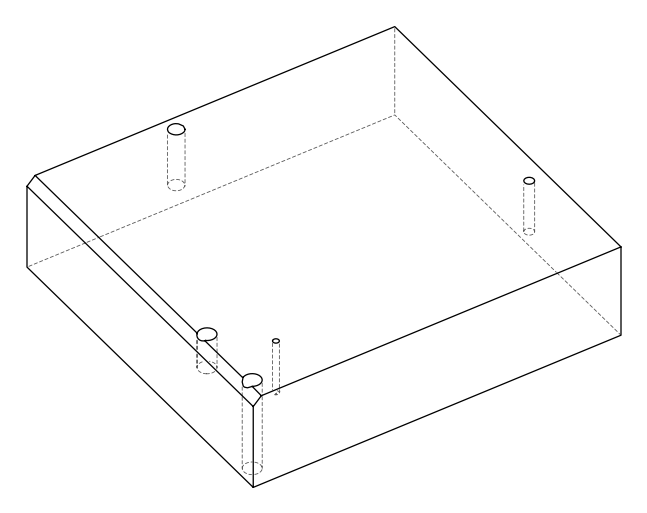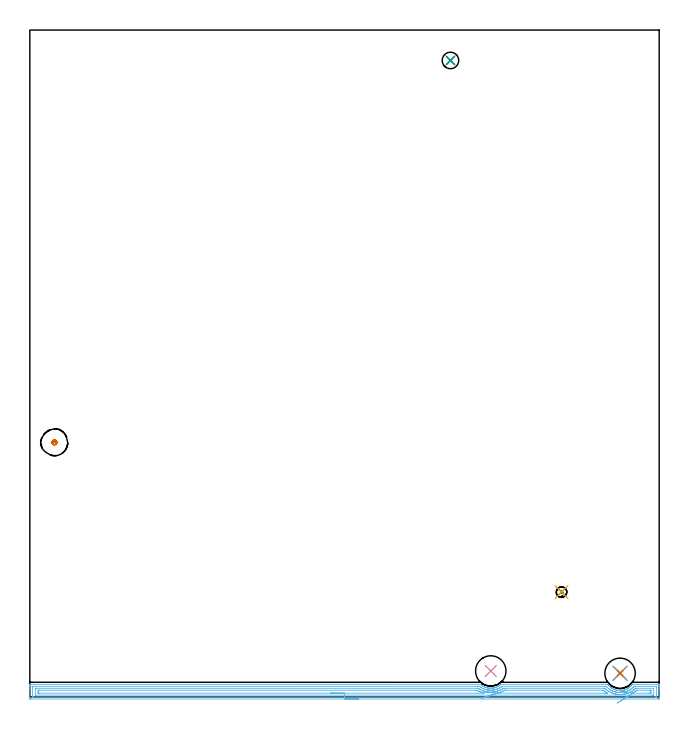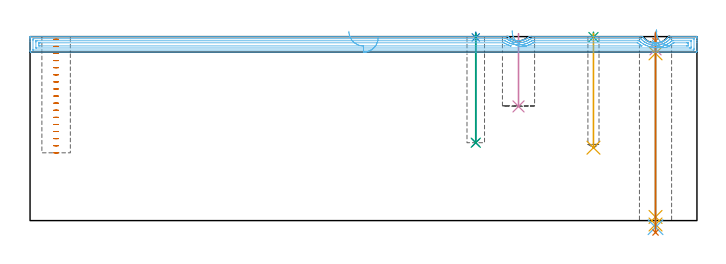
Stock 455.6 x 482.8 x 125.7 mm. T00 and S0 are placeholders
(PLAN: 13 operations, 10 tool changes, 19 min)
(1 SPOT_DRILL | STEP1HOLE | NXT0321_9005460120000 | 0.05 min | 184 mm3)
(2 SPOT_DRILL_1 | STEP1POCKET | NXT0321_9005460120000 | 0.03 min | 1 mm3)
(3 SPOT_DRILL_2 | STEP1POCKET_2 | NXT0321_9005460120000 | 0.03 min | 0 mm3)
(4 DRILL_BLIND_HOLE_INTO_CENTER | STEP1HOLE | NXT0301_029 | 0.04 min | 147 mm3)
(5 GUN_DRILL_THROUGH_HOLE | STEP1HOLE | UGT0307_001 | 0.56 min | 2290 mm3)
(6 SPADE_DRILL_TO_ENLARGE_THROUGH_HOLE | STEP1HOLE | UGT0306_004 | 0.53 min | 15306 mm3)
(7 DRILL_TO_ENLARGE_THROUGH_HOLE | STEP1HOLE | UGT0301_053 | 0.54 min | 29783 mm3)
(8 DRILL_BLIND_HOLE_INTO_CENTER_1 | STEP1POCKET | UGT0301_471 | 0.3 min | 3177 mm3)
(9 DRILL_TO_ENLARGE_BLIND_HOLE | STEP1POCKET | UGT0301_373 | 0.3 min | 4982 mm3)
(10 INDEXABLE_INSERT_DRILL_BLIND_HOLE_FROM_SOLID | STEP1POCKET_1 | NXT0302_015 | 0.2 min | 18006 mm3)
(11 DRILL_BLIND_HOLE_INTO_CENTER_2 | STEP1POCKET_2 | UGT0301_471 | 0.31 min | 3339 mm3)
(12 AREA_MILL | FG_CHAMFER_SURFACE | UGT0205_001 | 14.97 min | 25464 mm3)
(13 MILL_BLIND_HOLE_FROM_SOLID_MATERIAL | STEP1POCKET_3 | NXT0201_012 | Spiral | 1.11 min | 23440 mm3)
(TOOL NXT0321_9005460120000 | NC Spot Drill, 142deg, 12mm, Carbide, Uncoated | D12 PA142 FL30 Z2)
(TOOL NXT0301_029 | Carbide Drill 5.8mm [860.1-0580-017A1-MM 2214] | D5.8 PA140 FL28 Z2)
(TOOL UGT0307_001 | Gun Drill 5 mm | D5 PA130 FL24 Z1)
(TOOL UGT0306_004 | Spade Drill 13.5mm | D13.5 PA132 FL10 Z2)
(TOOL UGT0301_053 | Twist Drill 22 mm | D22 PA118 FL150 Z2)
(TOOL UGT0301_471 | Carbide Drill 7.6 mm | D7.6 PA118 FL76 Z2)
(TOOL UGT0301_373 | Twist Drill Flat Bottom 12 mm | D12 PA180 FL101 Z2)
(TOOL NXT0302_015 | Index. Insert Drill 22mm [880-D2200L25-03] | D22 PA176 FL66 Z2)
(TOOL UGT0205_001 | Chamfer Mill 20 x 3 x 45 deg. | D20 FL50 Z2)
(TOOL NXT0201_012 | ENDMILL 16mm [2P460-1600-NA 1630] | D16 FL38 Z6)
(OP 1 SPOT_DRILL)
G17 G21 G94 G90
T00 M6
G54
G17 G0 G90 X427.3 Y17.1 S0 M3
G43 Z135.7 H0
G94 G81 G98 Z122.7 F250. R128.7
G80
M5
M2
(OP 2 SPOT_DRILL_1)
G17 G21 G94 G90
T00 M6
G54
G17 G0 G90 X304.5 Y460.8 S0 M3
G43 Z135.7 H0
G94 G81 G98 Z125.175 F250. R128.7
G80
M5
M2
(OP 3 SPOT_DRILL_2)
G17 G21 G94 G90
T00 M6
G54
G17 G0 G90 X384.9 Y75.9 S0 M3
G43 Z135.7 H0
G94 G81 G98 Z125.373 F250. R128.7
G80
M5
M2
(OP 4 DRILL_BLIND_HOLE_INTO_CENTER)
G17 G21 G94 G90
T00 M6
G54
G17 G0 G90 X427.3 Y17.1 S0 M3
G43 Z135.7 H1
G94 G81 G98 Z117. F250. R127.7
G80
M5
M2
(OP 5 GUN_DRILL_THROUGH_HOLE)
G17 G21 G94 G90
T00 M6
G54
G17 G0 G90 X427.3 Y17.1 M8
G43 Z135.7 H0
Z123.19
S716 M3
G94 G1 Z114.244 F125. M26
G4 X.084
Z2.5 F250.
G4 X.084
Z-2.666 F125.
G4 X.084
M5
M9
G0 Z123.19
Z135.7
M2
(OP 6 SPADE_DRILL_TO_ENLARGE_THROUGH_HOLE)
G17 G21 G94 G90
T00 M6
G54
G17 G0 G90 X427.3 Y17.1 S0 M3
G43 Z135.7 H0
G94 G73 G98 Z-4.505 F250. Q13.021 R127.7
G80
M5
M2
(OP 7 DRILL_TO_ENLARGE_THROUGH_HOLE)
G17 G21 G94 G90
T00 M6
G54
G17 G0 G90 X427.3 Y17.1 S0 M3
G43 Z135.7 H0
G94 G73 G98 Z-8.109 F250. Q19.116 R127.7
G80
M5
M2
(OP 8 DRILL_BLIND_HOLE_INTO_CENTER_1)
G17 G21 G94 G90
T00 M6
G54
G17 G0 G90 X304.5 Y460.8 S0 M3
G43 Z135.7 H0
G94 G81 G98 Z53.2 F250. R127.7
G80
M5
M2
(OP 9 DRILL_TO_ENLARGE_BLIND_HOLE)
G17 G21 G94 G90
T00 M6
G54
G17 G0 G90 X304.5 Y460.8 S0 M3
G43 Z135.7 H0
G94 G73 G98 Z53.2 F250. Q10.357 R127.7
G80
M5
M2
(OP 10 INDEXABLE_INSERT_DRILL_BLIND_HOLE_FROM_SOLID)
G17 G21 G94 G90
T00 M6
G54
G17 G0 G90 X333.7 Y18.8 S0 M3
G43 Z135.7 H1
G94 G81 G98 Z78. F250. R127.7
G80
M5
M2
(OP 11 DRILL_BLIND_HOLE_INTO_CENTER_2)
G17 G21 G94 G90
T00 M6
G54
G17 G0 G90 X384.9 Y75.9 S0 M3
G43 Z135.7 H0
G94 G81 G98 Z49.8 F250. R127.7
G80
M5
M2
(OP 12 AREA_MILL)
G17 G21 G94 G90
T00 M6
G54
G17 G0 G90 X237.8 Y-1.5 S1061 M3
G43 Z135.7 H0
Z125.1
G94 G1 X237.762 Z124.228 F250.
X237.648 Z123.364
X237.459 Z122.512
X237.197 Z121.68
X236.863 Z120.874
X236.46 Z120.1
X235.991 Z119.364
X235.46 Z118.672
X234.871 Z118.029
X234.228 Z117.44
X233.536 Z116.909
X232.8 Z116.44
X232.026 Z116.037
X231.22 Z115.703
X230.388 Z115.441
X229.536 Z115.252
X228.672 Z115.138
X227.8 Z115.1
X0.632
X0.178 Y-1.496 Z115.102
X0.01 Y-1.492 Z115.106
X0.005 Y-1.048 Z115.549
X0. Y-0.425 Z116.173
Y6.004 Z122.598
Y7.402 Z123.998
Y7.767 Z124.362
Y8.496 Z125.096
Y8.726 Z125.326
X0.005 Y9.095 Z125.686
X0.008 Y9.097 Z125.688
X0.185 Y9.1 Z125.7
X326.18
X326.364 Y9.093 Z125.692
X326.38 Y9.09 Z125.69
X326.533 Y8.962 Z125.561
X326.622 Y8.887 Z125.486
X327.033 Y8.558 Z125.154
X327.306 Y8.354 Z124.954
X327.47 Y8.241 Z124.841
X327.604 Y8.149 Z124.749
X327.927 Y7.94 Z124.54
X328.226 Y7.767 Z124.365
X328.323 Y7.711 Z124.308
X328.416 Y7.662 Z124.256
X328.724 Y7.492 Z124.09
X328.821 Y7.446 Z124.044
X329.066 Y7.339 Z123.937
X329.31 Y7.236 Z123.83
X329.438 Y7.179 Z123.776
X329.715 Y7.058 Z123.657
X330.16 Y6.892 Z123.492
X330.609 Y6.75 Z123.35
X330.648 Y6.74 Z123.339
X331.099 Y6.616 Z123.213
X331.202 Y6.591 Z123.189
X331.3 Y6.568 Z123.167
X331.503 Y6.526 Z123.125
X331.949 Y6.446 Z123.046
X332.397 Y6.384 Z122.982
X332.843 Y6.34 Z122.937
X333.291 Y6.317 Z122.907
X333.335 Y6.316 Z122.905
X333.608 Y6.306 Z122.903
X333.7 Y6.304 Z122.9
X333.738 Y6.303
X333.808 Y6.305 Z122.902
X334.185 Y6.317 Z122.912
X334.26 Y6.323 Z122.916
X334.339 Y6.327 Z122.923
X334.567 Y6.342 Z122.937
X334.632 Y6.346 Z122.941
X335.079 Y6.394 Z122.988
X335.526 Y6.459 Z123.056
X335.973 Y6.544 Z123.139
X336.195 Y6.591 Z123.191
X336.3 Y6.615 Z123.214
X336.465 Y6.661 Z123.26
X336.867 Y6.773 Z123.372
X336.912 Y6.788 Z123.386
X337.213 Y6.885 Z123.483
X337.315 Y6.919 Z123.515
X337.761 Y7.084 Z123.68
X338.21 Y7.274 Z123.872
X338.655 Y7.48 Z124.078
X339.549 Y7.996 Z124.594
X339.893 Y8.224 Z124.823
X340.088 Y8.354 Z124.95
X340.11 Y8.369 Z124.965
X340.191 Y8.429 Z125.027
X340.443 Y8.615 Z125.215
X340.892 Y8.984 Z125.58
X341.049 Y9.109 Z125.689
X341.38 Y9.1 Z125.7
X418.299
X418.423 Y9.095 Z125.693
X418.431 Y9.093 Z125.692
X418.668 Y8.79 Z125.389
X418.684 Y8.771 Z125.37
X419.016 Y8.367 Z124.967
X419.113 Y8.256 Z124.856
X419.271 Y8.093 Z124.693
X419.487 Y7.869 Z124.467
X419.873 Y7.491 Z124.091
X420.007 Y7.367 Z123.967
X420.45 Y7.004 Z123.603
X420.605 Y6.885 Z123.483
X420.901 Y6.656 Z123.255
X420.96 Y6.615 Z123.214
X420.982 Y6.6 Z123.199
X421.374 Y6.342 Z122.941
X421.795 Y6.086 Z122.683
X422.434 Y5.739 Z122.337
X422.689 Y5.617 Z122.216
X422.735 Y5.598 Z122.197
X422.771 Y5.583 Z122.181
X422.964 Y5.5 Z122.099
X423.135 Y5.427 Z122.025
X423.583 Y5.254 Z121.851
X424.029 Y5.105 Z121.702
X424.477 Y4.975 Z121.573
X424.921 Y4.863 Z121.461
X425.007 Y4.847 Z121.444
X425.098 Y4.828 Z121.428
X425.26 Y4.797 Z121.397
X425.371 Y4.776 Z121.376
X425.578 Y4.745 Z121.342
X425.818 Y4.707 Z121.305
X426.265 Y4.658 Z121.25
X426.348 Y4.653 Z121.243
X426.712 Y4.623 Z121.219
X427.143 Y4.608 Z121.206
X427.159 Z121.205
X427.19 Y4.609 Z121.203
X427.243 Y4.61 Z121.202
X427.354 Y4.611
X427.403 Z121.203
X427.434 Z121.205
X427.606 Y4.612 Z121.207
X428.046 Y4.638 Z121.222
X428.054 Y4.639 Z121.223
X428.137 Y4.644 Z121.233
X428.501 Y4.674 Z121.271
X428.691 Y4.699 Z121.297
X428.947 Y4.734 Z121.332
X429.031 Y4.749 Z121.347
X429.478 Y4.827 Z121.426
X429.679 Y4.863 Z121.46
X429.841 Y4.904 Z121.498
X429.926 Y4.927 Z121.52
X430.191 Y4.997 Z121.593
X430.29 Y5.024 Z121.619
X430.373 Y5.049 Z121.644
X430.559 Y5.104 Z121.703
X430.62 Y5.122 Z121.722
X430.735 Y5.158 Z121.756
X430.82 Y5.189 Z121.785
X431.184 Y5.317 Z121.916
X431.629 Y5.496 Z122.095
X432.165 Y5.739 Z122.337
X432.358 Y5.839 Z122.438
X432.523 Y5.925 Z122.524
X432.659 Y6.004 Z122.602
X432.974 Y6.186 Z122.783
X433.417 Y6.462 Z123.061
X433.503 Y6.522 Z123.12
X433.637 Y6.615 Z123.214
X434.311 Y7.133 Z123.732
X434.722 Y7.492 Z124.09
X434.845 Y7.611 Z124.207
X435.007 Y7.767 Z124.364
X435.205 Y7.958 Z124.555
X435.292 Y8.053 Z124.651
X435.43 Y8.207 Z124.803
X435.577 Y8.369 Z124.965
X436.099 Y9.003 Z125.603
X436.165 Y9.089 Z125.688
X436.174 Y9.099 Z125.699
X436.186 Y9.1 Z125.7
X455.415
X455.592 Y9.097 Z125.688
X455.595 Y9.095 Z125.686
X455.6 Y8.726 Z125.326
Y8.496 Z125.096
Y7.767 Z124.362
Y6.521 Z123.117
Y5.122 Z121.718
Y-0.79 Z115.808
X455.597 Y-1.048 Z115.549
X455.59 Y-1.492 Z115.106
X455.422 Y-1.496 Z115.102
X454.968 Y-1.5 Z115.1
X227.8
Y-0.086 Z116.514
X2.338 Y-0.085 Z116.515
X2.039 Y-0.08 Z116.52
X2.01 Y-0.079 Z116.521
X2.006 Y-0.055 Z116.545
X2.002 Y-0.019 Z116.581
X2.001 Y0.016 Z116.616
X2. Y0.248 Z116.848
Y6.418 Z123.018
X2.003 Y6.885 Z123.485
X2.007 Y7.293 Z123.893
X2.025 Y7.679 Z124.279
X2.421 Y7.684 Z124.284
X2.504 Y7.685 Z124.285
X324.473
X325.285 Y7.68 Z124.28
X325.375 Y7.679 Z124.279
X326.18 Y7.155 Z123.755
X326.283 Y7.089 Z123.689
X326.609 Y6.885 Z123.485
X327.074 Y6.613 Z123.213
X327.681 Y6.287 Z122.887
X327.968 Y6.156 Z122.756
X328.032 Y6.129 Z122.729
X328.325 Y6.004 Z122.604
X328.863 Y5.785 Z122.385
X329.222 Y5.65 Z122.25
X329.757 Y5.477 Z122.077
X329.914 Y5.431 Z122.031
X330.588 Y5.247 Z121.847
X330.652 Y5.231 Z121.831
X330.701 Y5.221 Z121.821
X331.199 Y5.122 Z121.722
X331.546 Y5.064 Z121.664
X331.616 Y5.053 Z121.653
X332.062 Y4.996 Z121.596
X332.44 Y4.956 Z121.556
X332.626 Y4.94 Z121.54
X333.335 Y4.903 Z121.503
X333.563 Y4.897 Z121.497
X334.229 Y4.907 Z121.507
X334.437 Y4.918 Z121.518
X335.123 Y4.973 Z121.573
X335.26 Y4.987 Z121.587
X336.018 Y5.089 Z121.689
X336.047 Y5.093 Z121.693
X336.204 Y5.122 Z121.722
X336.844 Y5.257 Z121.857
X336.912 Y5.273 Z121.873
X337.49 Y5.434 Z122.034
X337.806 Y5.529 Z122.129
X338.169 Y5.646 Z122.246
X338.701 Y5.84 Z122.44
X338.819 Y5.887 Z122.487
X339.099 Y6.004 Z122.604
X339.503 Y6.185 Z122.785
X339.595 Y6.228 Z122.828
X339.859 Y6.359 Z122.959
X340.032 Y6.455 Z123.055
X340.49 Y6.714 Z123.314
X340.599 Y6.777 Z123.377
X340.778 Y6.885 Z123.485
X341.145 Y7.121 Z123.721
X341.384 Y7.279 Z123.879
X341.675 Y7.48 Z124.08
X341.901 Y7.637 Z124.237
X341.977 Y7.679 Z124.279
X342.361 Y7.685 Z124.285
X416.593 Y7.686 Z124.286
X416.998 Y7.683 Z124.283
X417.201 Y7.68 Z124.28
X417.247 Y7.679 Z124.279
X417.303 Y7.624 Z124.224
X417.405 Y7.523 Z124.123
X418.036 Y6.885 Z123.485
X418.299 Y6.629 Z123.229
X419.045 Y6.004 Z122.604
X419.193 Y5.886 Z122.486
X419.674 Y5.53 Z122.13
X420.088 Y5.26 Z121.86
X420.141 Y5.227 Z121.827
X420.174 Y5.207 Z121.807
X420.318 Y5.122 Z121.722
X420.982 Y4.752 Z121.352
X421.253 Y4.606 Z121.206
X421.747 Y4.369 Z120.969
X421.914 Y4.296 Z120.896
X422.048 Y4.241 Z120.841
X422.771 Y3.968 Z120.568
X423.192 Y3.826 Z120.426
X423.665 Y3.687 Z120.287
X423.811 Y3.648 Z120.248
X424.498 Y3.481 Z120.081
X424.56 Y3.467 Z120.067
X424.61 Y3.458 Z120.058
X425.172 Y3.359 Z119.959
X425.454 Y3.317 Z119.917
X425.503 Y3.311 Z119.911
X425.954 Y3.264 Z119.864
X426.348 Y3.231 Z119.831
X426.488 Y3.222 Z119.822
X427.243 Y3.199 Z119.799
X427.405 Y3.2 Z119.8
X428.137 Y3.224 Z119.824
X428.267 Y3.231 Z119.831
X429.031 Y3.307 Z119.907
X429.079 Y3.312 Z119.912
X429.417 Y3.359 Z119.959
X429.884 Y3.441 Z120.041
X429.926 Y3.448 Z120.048
X429.976 Y3.458 Z120.058
X430.37 Y3.542 Z120.142
X430.687 Y3.621 Z120.221
X430.82 Y3.657 Z120.257
X431.277 Y3.79 Z120.39
X431.714 Y3.93 Z120.53
X432.553 Y4.241 Z120.841
X432.6 Y4.259 Z120.859
X432.609 Y4.263 Z120.863
X433.203 Y4.537 Z121.137
X433.503 Y4.687 Z121.287
X433.79 Y4.84 Z121.44
X434.29 Y5.122 Z121.722
X434.397 Y5.188 Z121.788
X434.894 Y5.515 Z122.115
X435.292 Y5.802 Z122.402
X435.408 Y5.889 Z122.489
X435.554 Y6.004 Z122.604
X435.901 Y6.285 Z122.885
X436.186 Y6.529 Z123.129
X436.374 Y6.7 Z123.3
X436.568 Y6.885 Z123.485
X436.824 Y7.138 Z123.738
X437.081 Y7.408 Z124.008
X437.254 Y7.595 Z124.195
X437.302 Y7.645 Z124.245
X437.329 Y7.67 Z124.27
X437.367 Y7.679 Z124.279
X438.057 Y7.686 Z124.286
X453.262 Y7.685 Z124.285
X453.561 Y7.68 Z124.28
X453.59 Y7.679 Z124.279
X453.594 Y7.655 Z124.255
X453.598 Y7.619 Z124.219
X453.599 Y7.584 Z124.184
X453.6 Y7.352 Z123.952
Y1.182 Z117.782
X453.597 Y0.715 Z117.315
X453.593 Y0.307 Z116.907
X453.575 Y-0.079 Z116.521
X453.179 Y-0.084 Z116.516
X453.096 Y-0.085 Z116.515
X227.8 Y-0.086 Z116.514
Y1.329 Z117.929
X4.21
X4.119 Y1.331 Z117.931
X4.048 Y1.334 Z117.934
X4.01 Y1.337 Z117.937
X4.008 Y1.39 Z117.99
X4.003 Y1.596 Z118.196
X4. Y1.803 Z118.403
Y5.329 Z121.929
X4.003 Y6.004 Z122.604
X4.007 Y6.203 Z122.803
X4.015 Y6.265 Z122.865
X4.074 Y6.267 Z122.867
X4.21 Y6.269 Z122.869
X4.833 Y6.271 Z122.871
X5.104
X324.12
X324.391 Y6.27 Z122.87
X324.481 Y6.268 Z122.868
X324.552 Y6.265 Z122.865
X324.592 Y6.258 Z122.858
X325.285 Y5.825 Z122.425
X325.75 Y5.546 Z122.146
X326.18 Y5.317 Z121.917
X326.554 Y5.122 Z121.722
X327.074 Y4.891 Z121.491
X327.494 Y4.709 Z121.309
X327.968 Y4.519 Z121.119
X328.754 Y4.241 Z120.841
X328.863 Y4.205 Z120.805
X328.915 Y4.189 Z120.789
X329.757 Y3.962 Z120.562
X330.134 Y3.87 Z120.47
X330.652 Y3.768 Z120.368
X331.23 Y3.671 Z120.271
X331.546 Y3.627 Z120.227
X332.249 Y3.548 Z120.148
X332.44 Y3.532 Z120.132
X333.202 Y3.49 Z120.09
X333.335 Y3.487 Z120.087
X334.098 Y3.489 Z120.089
X334.229 Y3.493 Z120.093
X334.945 Y3.535 Z120.135
X335.123 Y3.549 Z120.149
X335.758 Y3.615 Z120.215
X336.018 Y3.652 Z120.252
X336.537 Y3.729 Z120.329
X336.912 Y3.802 Z120.402
X337.281 Y3.877 Z120.477
X337.806 Y4.004 Z120.604
X337.995 Y4.055 Z120.655
X338.654 Y4.241 Z120.841
X338.689 Y4.252 Z120.852
X338.701 Y4.256 Z120.856
X339.347 Y4.485 Z121.085
X339.595 Y4.577 Z121.177
X339.987 Y4.736 Z121.336
X340.49 Y4.953 Z121.553
X340.607 Y5.006 Z121.606
X340.849 Y5.122 Z121.722
X341.198 Y5.306 Z121.906
X341.384 Y5.408 Z122.008
X341.764 Y5.629 Z122.229
X342.278 Y5.934 Z122.534
X342.322 Y5.961 Z122.561
X342.39 Y6.004 Z122.604
X342.732 Y6.218 Z122.818
X342.814 Y6.265 Z122.865
X342.905 Y6.267 Z122.867
X343.173 Y6.269 Z122.869
X343.795 Y6.271 Z122.871
X344.067
X415.344
X415.616
X415.888 Y6.268 Z122.868
X416.068 Y6.264 Z122.864
X416.194 Y6.258 Z122.858
X416.51 Y5.956 Z122.556
X417.047 Y5.474 Z122.074
X417.405 Y5.177 Z121.777
X417.475 Y5.122 Z121.722
X418.299 Y4.511 Z121.111
X418.713 Y4.241 Z120.841
X419.193 Y3.953 Z120.553
X419.888 Y3.556 Z120.156
X420.088 Y3.454 Z120.054
X420.284 Y3.359 Z119.959
X420.982 Y3.049 Z119.649
X421.512 Y2.837 Z119.437
X421.876 Y2.703 Z119.303
X422.553 Y2.478 Z119.078
X422.771 Y2.413 Z119.013
X422.863 Y2.387 Z118.987
X423.665 Y2.191 Z118.791
X424.041 Y2.107 Z118.707
X424.56 Y2.016 Z118.616
X425.117 Y1.929 Z118.529
X425.454 Y1.889 Z118.489
X426.112 Y1.829 Z118.429
X426.348 Y1.812 Z118.412
X427.048 Y1.788 Z118.388
X427.243 Y1.784 Z118.384
X427.932 Y1.799 Z118.399
X428.137 Y1.807 Z118.407
X428.471 Y1.825 Z118.425
X428.772 Y1.852 Z118.452
X429.031 Y1.88 Z118.48
X429.571 Y1.945 Z118.545
X429.926 Y1.998 Z118.598
X430.339 Y2.07 Z118.67
X430.82 Y2.162 Z118.762
X431.082 Y2.22 Z118.82
X431.714 Y2.384 Z118.984
X431.789 Y2.404 Z119.004
X432.043 Y2.478 Z119.078
X432.469 Y2.616 Z119.216
X432.609 Y2.664 Z119.264
X433.12 Y2.856 Z119.456
X433.503 Y3.004 Z119.604
X433.756 Y3.11 Z119.71
X434.326 Y3.359 Z119.959
X434.469 Y3.43 Z120.03
X435.021 Y3.725 Z120.325
X435.292 Y3.878 Z120.478
X435.522 Y4.014 Z120.614
X435.894 Y4.241 Z120.841
X436.071 Y4.354 Z120.954
X436.186 Y4.431 Z121.031
X436.591 Y4.723 Z121.323
X437.081 Y5.085 Z121.685
X437.101 Y5.102 Z121.702
X437.127 Y5.122 Z121.722
X437.584 Y5.507 Z122.107
X437.975 Y5.849 Z122.449
X438.394 Y6.237 Z122.837
X438.439 Y6.265 Z122.865
X438.507 Y6.268 Z122.868
X438.599 Y6.27 Z122.87
X438.869 Y6.271 Z122.871
X439.492
X451.39
X451.481 Y6.269 Z122.869
X451.552 Y6.266 Z122.866
X451.59 Y6.263 Z122.863
X451.592 Y6.21 Z122.81
X451.597 Y6.004 Z122.604
X451.6 Y5.798 Z122.398
Y2.271 Z118.871
X451.597 Y1.596 Z118.196
X451.593 Y1.397 Z117.997
X451.585 Y1.335 Z117.935
X451.526 Y1.333 Z117.933
X451.39 Y1.331 Z117.931
X450.767 Y1.329 Z117.929
X450.496
X227.8
Y2.743 Z119.343
X6.893
X6.623 Y2.744 Z119.344
X6.144 Y2.748 Z119.348
X6.04 Y2.75 Z119.35
X6.01 Y2.759 Z119.359
X6.007 Y2.81 Z119.41
X6.004 Y2.919 Z119.519
X6. Y3.358 Z119.958
Y4.239 Z120.839
X6.004 Y4.681 Z121.281
X6.007 Y4.79 Z121.39
X6.01 Y4.84 Z121.44
X6.06 Y4.85 Z121.45
X6.271 Y4.853 Z121.453
X6.893 Y4.857 Z121.457
X7.162
X322.872 Y4.856 Z121.456
X323.497 Y4.853 Z121.453
X323.773 Y4.85 Z121.45
X324.391 Y4.507 Z121.107
X324.877 Y4.241 Z120.841
X325.285 Y4.027 Z120.627
X325.708 Y3.824 Z120.424
X326.18 Y3.621 Z120.221
X326.799 Y3.359 Z119.959
X327.074 Y3.252 Z119.852
X327.249 Y3.187 Z119.787
X327.603 Y3.068 Z119.668
X327.968 Y2.946 Z119.546
X328.574 Y2.762 Z119.362
X328.581 Y2.756 Z119.356
X328.587 Y2.75 Z119.35
X328.21 Y2.746 Z119.346
X327.968 Y2.744 Z119.344
X324.183 Y2.743 Z119.343
X227.8
X226.928 Z119.381
X226.063 Z119.495
X225.212 Z119.683
X224.38 Z119.946
X223.574 Z120.28
X222.8 Z120.682
X222.064 Z121.151
X221.372 Z121.682
X220.729 Z122.272
X220.14 Z122.915
X219.608 Z123.607
X219.14 Z124.343
X218.737 Z125.117
X218.403 Z125.923
X218.141 Z126.755
X217.952 Z127.606
X217.838 Z128.471
X217.8 Z129.343
G0 Z135.7
X326.909 Y-1.034
Z126.015
G1 X327.185 Y-0.946 Z125.192
X327.528 Y-0.837 Z124.398
X327.936 Y-0.708 Z123.637
X328.405 Y-0.558 Z122.917
X328.932 Y-0.39 Z122.243
X329.514 Y-0.206 Z121.619
X330.145 Y-0.005 Z121.051
X330.82 Y0.21 Z120.543
X331.536 Y0.438 Z120.099
X332.285 Y0.676 Z119.721
X333.063 Y0.924 Z119.414
X333.864 Y1.179 Z119.179
X334.681 Y1.439 Z119.018
X335.508 Y1.702 Z118.932
X336.339 Y1.966 Z118.923
X337.168 Y2.23 Z118.989
X337.988 Y2.491 Z119.131
X338.794 Y2.747 Z119.347
X339.452 Y2.948 Z119.548
X339.595 Y2.994 Z119.594
X339.871 Y3.087 Z119.687
X340.106 Y3.169 Z119.769
X340.49 Y3.305 Z119.905
X340.53 Y3.32 Z119.92
X340.63 Y3.359 Z119.959
X341.157 Y3.583 Z120.183
X341.384 Y3.683 Z120.283
X341.77 Y3.86 Z120.46
X342.278 Y4.108 Z120.708
X342.367 Y4.154 Z120.754
X342.526 Y4.241 Z120.841
X343.499 Y4.8 Z121.4
X343.601 Y4.85 Z121.45
X343.754 Y4.853 Z121.453
X344.067 Y4.856 Z121.456
X344.336 Y4.857 Z121.457
X344.961
X414.722
X414.992 Y4.855 Z121.455
X415.146 Y4.852 Z121.452
X415.181 Y4.85 Z121.45
X415.616 Y4.486 Z121.086
X415.916 Y4.241 Z120.841
X416.51 Y3.791 Z120.391
X417.115 Y3.359 Z119.959
X417.405 Y3.172 Z119.772
X417.917 Y2.854 Z119.454
X417.975 Y2.813 Z119.413
X418.023 Y2.75 Z119.35
X417.873 Y2.748 Z119.348
X417.405 Y2.744 Z119.344
X417.136 Y2.743 Z119.343
X416.51
X339.154
X338.933 Y2.744 Z119.344
X338.82 Y2.746 Z119.346
X338.794 Y2.747 Z119.347
X337.927 Y2.796 Z119.434
X337.071 Y2.844 Z119.596
X336.232 Y2.89 Z119.832
X335.418 Y2.936 Z120.14
X334.633 Y2.98 Z120.518
X333.884 Y3.021 Z120.963
X333.176 Y3.061 Z121.472
X332.516 Y3.098 Z122.041
X331.907 Y3.132 Z122.665
X331.355 Y3.162 Z123.34
X330.864 Y3.19 Z124.061
X330.438 Y3.214 Z124.821
X330.079 Y3.234 Z125.616
X329.791 Y3.25 Z126.44
X329.576 Y3.262 Z127.285
X329.435 Y3.27 Z128.146
X329.37 Y3.273 Z129.016
X329.38 Z129.888
G0 Z135.7
X425.129 Y-4.519
Z123.435
G1 X425.505 Y-4.279 Z122.685
X425.935 Y-4.005 Z121.977
X426.416 Y-3.699 Z121.317
X426.943 Y-3.363 Z120.708
X427.512 Y-2.999 Z120.156
X428.12 Y-2.611 Z119.666
X428.762 Y-2.202 Z119.24
X429.433 Y-1.774 Z118.882
X430.128 Y-1.331 Z118.594
X430.84 Y-0.877 Z118.38
X431.566 Y-0.414 Z118.24
X432.3 Y0.054 Z118.175
X433.035 Y0.523 Z118.187
X433.767 Y0.99 Z118.275
X434.49 Y1.451 Z118.438
X435.198 Y1.902 Z118.675
X435.885 Y2.341 Z118.984
X436.548 Y2.763 Z119.363
X436.64 Y2.823 Z119.423
X436.696 Y2.857 Z119.457
X436.923 Y2.996 Z119.596
X437.081 Y3.093 Z119.693
X437.244 Y3.198 Z119.798
X437.492 Y3.359 Z119.959
X437.776 Y3.555 Z120.155
X437.975 Y3.697 Z120.297
X438.288 Y3.933 Z120.533
X438.689 Y4.241 Z120.841
X438.789 Y4.32 Z120.92
X438.869 Y4.386 Z120.986
X439.271 Y4.726 Z121.326
X439.347 Y4.79 Z121.39
X439.394 Y4.827 Z121.427
X439.42 Y4.846 Z121.446
X439.452 Y4.85 Z121.45
X439.764 Y4.854 Z121.454
X440.033 Y4.856 Z121.456
X448.707 Y4.857 Z121.457
X448.977 Y4.856 Z121.456
X449.456 Y4.852 Z121.452
X449.559 Y4.85 Z121.45
X449.59 Y4.84 Z121.44
X449.593 Y4.79 Z121.39
X449.596 Y4.681 Z121.281
X449.6 Y4.242 Z120.842
Y3.361 Z119.961
X449.596 Y2.919 Z119.519
X449.593 Y2.81 Z119.41
X449.59 Y2.76 Z119.36
X449.54 Y2.75 Z119.35
X449.329 Y2.747 Z119.347
X448.707 Y2.743 Z119.343
X448.438
X437.081 Y2.744 Z119.344
X436.808 Y2.746 Z119.346
X436.654 Y2.75 Z119.35
X436.548 Y2.763 Z119.363
X435.695 Y2.874 Z119.513
X434.859 Y2.983 Z119.736
X434.045 Y3.088 Z120.032
X433.26 Y3.19 Z120.398
X432.51 Y3.288 Z120.832
X431.8 Y3.38 Z121.331
X431.135 Y3.466 Z121.889
X430.522 Y3.546 Z122.504
X429.964 Y3.618 Z123.171
X429.465 Y3.683 Z123.884
X429.031 Y3.739 Z124.639
X428.663 Y3.787 Z125.428
X428.365 Y3.826 Z126.247
X428.138 Y3.855 Z127.089
X427.986 Y3.875 Z127.948
X427.908 Y3.885 Z128.817
X427.905 Z129.689
X427.978 Y3.876 Z130.558
G0 Z135.7
M5
M2
(OP 13 MILL_BLIND_HOLE_FROM_SOLID_MATERIAL)
G17 G21 G94 G90
T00 M6
G54
G17 G0 G90 X17.8 Y184.3 S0 M3
G43 Z135.7 H1
Z123.853
G94 G3 X18.65 Y185.15 R0.85 F250.
X17.8 Y186. R0.85
X16.1 Y184.3 R1.7
X17.8 Y186. R-1.7
X16.95 Y185.15 R0.85
X17.8 Y184.3 R0.85
G0 Z119.006
G3 X18.65 Y185.15 R0.85
X17.8 Y186. R0.85
X16.1 Y184.3 R1.7
X17.8 Y186. R-1.7
X16.95 Y185.15 R0.85
X17.8 Y184.3 R0.85
G0 Z114.159
G3 X18.65 Y185.15 R0.85
X17.8 Y186. R0.85
X16.1 Y184.3 R1.7
X17.8 Y186. R-1.7
X16.95 Y185.15 R0.85
X17.8 Y184.3 R0.85
G0 Z109.312
G3 X18.65 Y185.15 R0.85
X17.8 Y186. R0.85
X16.1 Y184.3 R1.7
X17.8 Y186. R-1.7
X16.95 Y185.15 R0.85
X17.8 Y184.3 R0.85
G0 Z104.465
G3 X18.65 Y185.15 R0.85
X17.8 Y186. R0.85
X16.1 Y184.3 R1.7
X17.8 Y186. R-1.7
X16.95 Y185.15 R0.85
X17.8 Y184.3 R0.85
G0 Z99.618
G3 X18.65 Y185.15 R0.85
X17.8 Y186. R0.85
X16.1 Y184.3 R1.7
X17.8 Y186. R-1.7
X16.95 Y185.15 R0.85
X17.8 Y184.3 R0.85
G0 Z94.771
G3 X18.65 Y185.15 R0.85
X17.8 Y186. R0.85
X16.1 Y184.3 R1.7
X17.8 Y186. R-1.7
X16.95 Y185.15 R0.85
X17.8 Y184.3 R0.85
G0 Z89.924
G3 X18.65 Y185.15 R0.85
X17.8 Y186. R0.85
X16.1 Y184.3 R1.7
X17.8 Y186. R-1.7
X16.95 Y185.15 R0.85
X17.8 Y184.3 R0.85
G0 Z85.076
G3 X18.65 Y185.15 R0.85
X17.8 Y186. R0.85
X16.1 Y184.3 R1.7
X17.8 Y186. R-1.7
X16.95 Y185.15 R0.85
X17.8 Y184.3 R0.85
G0 Z80.229
G3 X18.65 Y185.15 R0.85
X17.8 Y186. R0.85
X16.1 Y184.3 R1.7
X17.8 Y186. R-1.7
X16.95 Y185.15 R0.85
X17.8 Y184.3 R0.85
G0 Z75.382
G3 X18.65 Y185.15 R0.85
X17.8 Y186. R0.85
X16.1 Y184.3 R1.7
X17.8 Y186. R-1.7
X16.95 Y185.15 R0.85
X17.8 Y184.3 R0.85
G0 Z70.535
G3 X18.65 Y185.15 R0.85
X17.8 Y186. R0.85
X16.1 Y184.3 R1.7
X17.8 Y186. R-1.7
X16.95 Y185.15 R0.85
X17.8 Y184.3 R0.85
G0 Z65.688
G3 X18.65 Y185.15 R0.85
X17.8 Y186. R0.85
X16.1 Y184.3 R1.7
X17.8 Y186. R-1.7
X16.95 Y185.15 R0.85
X17.8 Y184.3 R0.85
G0 Z60.841
G3 X18.65 Y185.15 R0.85
X17.8 Y186. R0.85
X16.1 Y184.3 R1.7
X17.8 Y186. R-1.7
X16.95 Y185.15 R0.85
X17.8 Y184.3 R0.85
G0 Z55.994
G3 X18.65 Y185.15 R0.85
X17.8 Y186. R0.85
X16.1 Y184.3 R1.7
X17.8 Y186. R-1.7
X16.95 Y185.15 R0.85
X17.8 Y184.3 R0.85
G0 Z51.147
G3 X18.65 Y185.15 R0.85
X17.8 Y186. R0.85
X16.1 Y184.3 R1.7
X17.8 Y186. R-1.7
X16.95 Y185.15 R0.85
X17.8 Y184.3 R0.85
G0 Z46.3
G3 X18.65 Y185.15 R0.85
X17.8 Y186. R0.85
X16.1 Y184.3 R1.7
X17.8 Y186. R-1.7
X16.95 Y185.15 R0.85
X17.8 Y184.3 R0.85
G0 Z135.7
M5
M2
